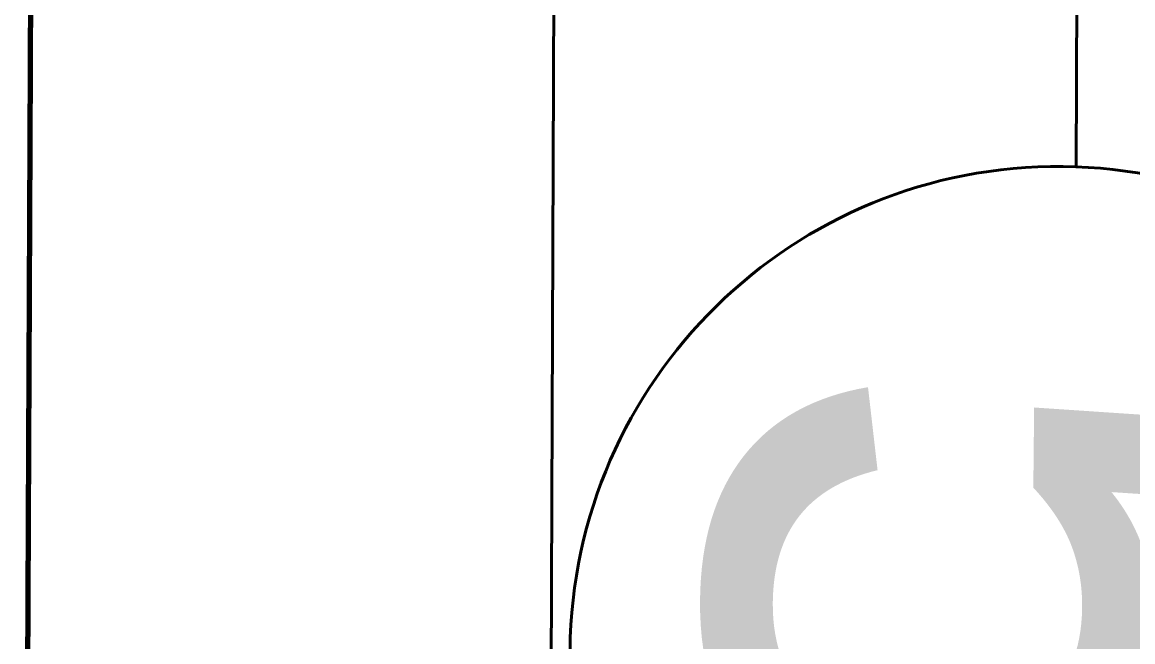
# Model space of a CAD drawing. Header units: inches. Extents: x -5337 to 1057, y 15227 to 19227.
# Drawn here: x -1589.81 to -1583.44, y 18857.17 to 18860.73 of the extents above; entities that cross this region are included whole.
import ezdxf
from ezdxf.enums import TextEntityAlignment as Align

# ---------------------------------------------------------------- set-up
doc = ezdxf.new("R2010")
doc.units = ezdxf.units.IN
doc.header["$LTSCALE"] = 150
doc.header["$MEASUREMENT"] = 0
doc.layers.add('COMT-MIN', color=84, linetype='Continuous')
doc.layers.add('CONT-MJR', color=84, linetype='Continuous')
doc.styles.add('Style-ENGINEERING', font='ENGINEERING.shx')

msp = doc.modelspace()

# ---------------------------------------------------------------- linework, layer by layer
at = {"layer": 'COMT-MIN', "color": 5, "linetype": 'Continuous', "lineweight": 40}
for p, q in [((-1583.7656, 18859.8976), (-1583.6539, 18887.0124)), ((-1586.9943, 18804.3941), (-1586.7434, 18865.2814))]:
    msp.add_line(p, q, dxfattribs=at)
msp.add_arc((-1583.869, 18857.0995), 2.8, 359.42809, 179.42809, dxfattribs=at)
at = {"layer": 'CONT-MJR', "color": 5, "linetype": 'Continuous', "lineweight": 70}
msp.add_line((-1589.8107, 18848.9513), (-1589.6538, 18887.0371), dxfattribs=at)

# ---------------------------------------------------------------- texts
at = {"layer": 'COMT-MIN', "color": 5, "linetype": 'Continuous', "lineweight": 40, "style": 'Style-ENGINEERING'}
msp.add_text('587', height=4, rotation=269.42809, dxfattribs=at).set_placement((-1581.8521, 18858.8175), align=Align.TOP_LEFT)

doc.saveas('drawing.dxf')
